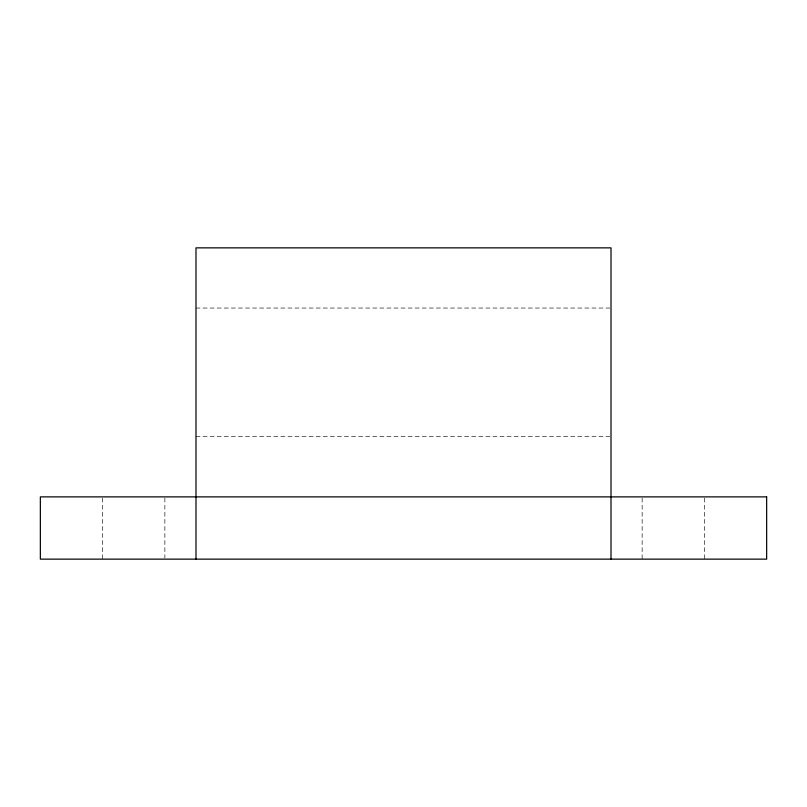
<?xml version="1.0" encoding="UTF-8"?>
<svg xmlns="http://www.w3.org/2000/svg" width="807" height="807" viewBox="0 0 807 807"><rect width="100%" height="100%" fill="white"/><g stroke="black" fill="none" stroke-linecap="round" stroke-linejoin="round"><path stroke-width="0.61" stroke-dasharray="4.04 3.03" d="M195.99 308.042L609.759 308.042M195.99 436.698L609.759 436.698M704.4 498.131L704.4 559.14M642.14 498.131L642.14 559.14M164.86 498.131L164.86 557.889M102.6 498.131L102.6 559.14"/><path stroke-width="1.21" d="M611.01 559.14L611.01 247.86L195.99 247.86L195.99 559.14M766.65 496.88L40.35 496.88L40.35 559.14L766.65 559.14L766.65 496.88"/></g></svg>
